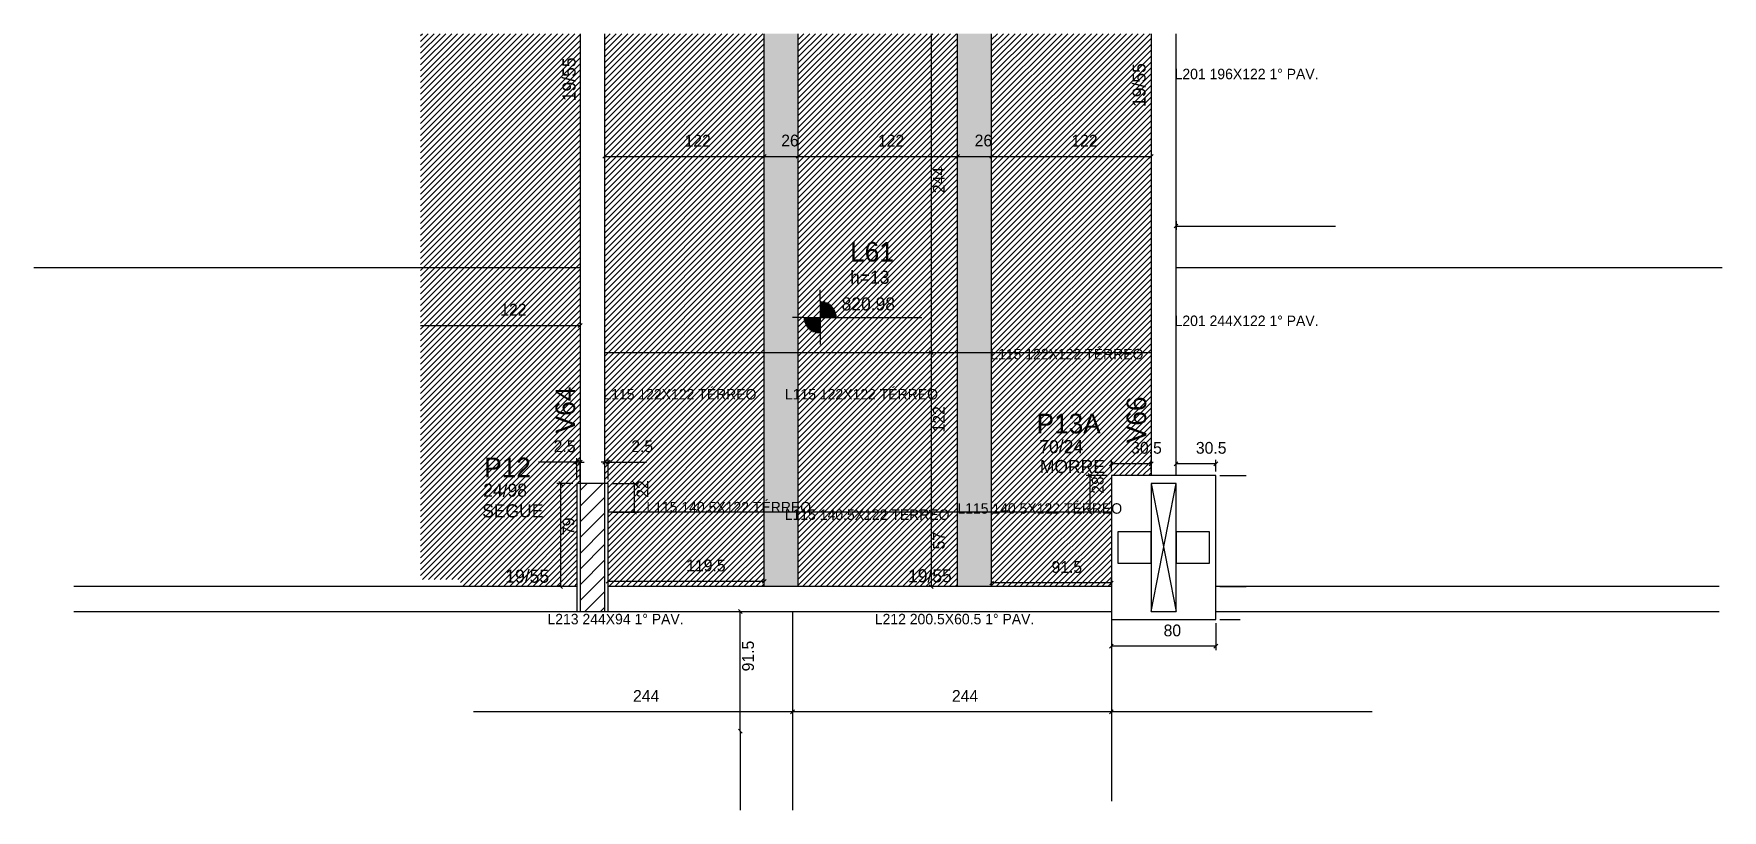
# Model space of a CAD drawing. Header units: metres. Extents: x 4264 to 5556, y 2526 to 3120.
import ezdxf

# ---------------------------------------------------------------- set-up
doc = ezdxf.new("R2010")
doc.units = ezdxf.units.M
for name, color, linetype in [('1', 7, 'Continuous'), ('3', 7, 'Continuous'), ('4', 7, 'Continuous'), ('7', 7, 'Continuous'), ('AUX00', 7, 'Continuous'), ('Hachura', 7, 'Continuous'), ('Painéis', 7, 'Continuous'), ('REAPROVEITAMENTO', 7, 'Continuous')]:
    doc.layers.add(name, color=color, linetype=linetype)

msp = doc.modelspace()

# ---------------------------------------------------------------- hatches: boundary and pattern name
at = {"layer": 'Hachura'}
h = msp.add_hatch(color=7, dxfattribs=at)
h.dxf.hatch_style = 1
h.paths.add_polyline_path([(4823.1, 2697.2), (4849.1, 2697.2), (4849.1, 3120.2), (4823.1, 3120.2), (4823.1, 2697.2)])
h = msp.add_hatch(color=7, dxfattribs=at)
h.dxf.hatch_style = 1
h.paths.add_polyline_path([(4971.1, 2697.2), (4997.1, 2697.2), (4997.1, 3120.2), (4971.1, 3120.2), (4971.1, 2697.2)])
at = {"layer": 'REAPROVEITAMENTO'}
h = msp.add_hatch(dxfattribs=at)
h.set_pattern_fill('ANSI31')
h.paths.add_polyline_path([(4679.7, 2776.2), (4682.2, 2776.2), (4682.2, 3120.2), (4560.1, 3120.2), (4560.1, 2702.7), (4590.6, 2702.7), (4590.6, 2697.4), (4679.7, 2697.4), (4679.7, 2776.2)])
h = msp.add_hatch(dxfattribs=at)
h.set_pattern_fill('ANSI31')
h.paths.add_polyline_path([(4703.7, 2776.2), (4703.7, 2697.2), (4823.1, 2697.2), (4823.1, 3120.2), (4701.1, 3120.2), (4701.1, 2776.2), (4703.7, 2776.2), (4703.7, 2776.2)])
h = msp.add_hatch(dxfattribs=at)
h.set_pattern_fill('ANSI31')
h.paths.add_polyline_path([(4971.1, 3120.2), (4849.1, 3120.2), (4849.1, 2697.2), (4971.1, 2697.2), (4971.1, 3120.2)])
h = msp.add_hatch(dxfattribs=at)
h.set_pattern_fill('ANSI31')
h.paths.add_polyline_path([(5088.7, 2697.2), (5088.7, 2782.2), (5119.1, 2782.2), (5119.1, 3120.2), (4997.1, 3120.2), (4997.1, 2697.2), (5088.7, 2697.2)])

# ---------------------------------------------------------------- linework, layer by layer
at = {"color": 4, "lineweight": 25}
for p, q in [((5171.7, 2678.2), (5187.4, 2678.2)), ((5088.7, 2669.2), (5088.7, 2648.6)), ((5168.7, 2669.2), (5168.7, 2648.6)), ((5171.7, 2672.2), (5187.4, 2672.2)), ((5168.7, 2651.6), (5088.7, 2651.6)), ((4844.7, 2601.5), (4600.7, 2601.5)), ((5088.7, 2601.5), (4844.7, 2601.5)), ((5288.2, 2601.5), (5088.7, 2601.5))]:
    msp.add_line(p, q, dxfattribs=at)
at = {"color": 0, "lineweight": 25}
for p, q in [((5090.2, 2653.1), (5087.2, 2650.1)), ((5167.2, 2650.1), (5170.2, 2653.1)), ((4846.2, 2603), (4843.2, 2600)), ((4843.2, 2600), (4846.2, 2603)), ((5090.2, 2603), (5087.2, 2600)), ((5087.2, 2600), (5090.2, 2603))]:
    msp.add_line(p, q, dxfattribs=at)
at = {"layer": '1', "color": 1, "lineweight": 25}
for p, q in [((5119.2, 2678.2), (5138.2, 2776.2)), ((5119.2, 2776.2), (5138.2, 2678.2))]:
    msp.add_line(p, q, dxfattribs=at)
at = {"layer": '3', "color": 3, "lineweight": 25}
for p, q in [((4865.9, 2915.7), (4865.9, 2924.2)), ((4865.9, 2915.7), (4865.9, 2890.7)), ((4865.9, 2915.1), (4869.7, 2915.1)), ((4865.9, 2914.3), (4871.6, 2914.3)), ((4865.9, 2913.5), (4873, 2913.5)), ((4865.9, 2912.7), (4874, 2912.7)), ((4865.9, 2911.9), (4874.8, 2911.9)), ((4865.9, 2911.1), (4875.6, 2911.1)), ((4865.9, 2910.3), (4876.2, 2910.3)), ((4865.9, 2909.5), (4876.7, 2909.5)), ((4865.9, 2908.7), (4877.1, 2908.7)), ((4865.9, 2907.9), (4877.4, 2907.9)), ((4865.9, 2907.1), (4877.7, 2907.1)), ((4853.4, 2903.2), (4844.7, 2903.2)), ((4853.4, 2903.2), (4878.4, 2903.2)), ((4865.9, 2902.4), (4853.4, 2902.4)), ((4865.9, 2901.6), (4853.5, 2901.6)), ((4865.9, 2900.8), (4853.6, 2900.8)), ((4865.9, 2900), (4853.8, 2900)), ((4865.9, 2899.2), (4854, 2899.2)), ((4865.9, 2898.4), (4854.3, 2898.4)), ((4865.9, 2897.6), (4854.7, 2897.6)), ((4865.9, 2896.8), (4855.1, 2896.8)), ((4865.9, 2896), (4855.6, 2896)), ((4865.9, 2895.2), (4856.2, 2895.2)), ((4865.9, 2894.4), (4856.9, 2894.4)), ((4865.9, 2906.3), (4878, 2906.3)), ((4865.9, 2905.5), (4878.2, 2905.5)), ((4865.9, 2904.8), (4878.3, 2904.8)), ((4865.9, 2904), (4878.4, 2904)), ((4878.4, 2903.2), (4943.7, 2903.2)), ((4865.9, 2893.7), (4857.8, 2893.7)), ((4865.9, 2892.9), (4858.8, 2892.9)), ((4865.9, 2892.1), (4860.1, 2892.1)), ((4865.9, 2891.3), (4862, 2891.3)), ((4865.9, 2890.7), (4865.9, 2882.4)), ((4682.2, 2758.7), (4699.6, 2776.2)), ((4682.2, 2770.7), (4687.6, 2776.2)), ((4682.2, 2746.7), (4701.2, 2765.7)), ((4682.2, 2734.7), (4701.2, 2753.7)), ((4682.2, 2722.6), (4701.2, 2741.6)), ((4682.2, 2710.6), (4701.2, 2729.6)), ((4682.2, 2698.6), (4701.2, 2717.6)), ((4682.2, 2686.6), (4701.2, 2705.6)), ((4685.8, 2678.2), (4701.2, 2693.5)), ((4697.8, 2678.2), (4701.2, 2681.5))]:
    msp.add_line(p, q, dxfattribs=at)
for points in [[(4682.2, 3120.2), (4682.2, 2776.2)], [(4701.2, 2776.2), (4701.2, 3120.2)], [(5119.2, 3120.2), (5119.2, 2782.2)], [(5138.2, 2782.2), (5138.2, 3120.2)], [(5088.7, 2672.2), (5168.7, 2672.2), (5168.7, 2782.2), (5088.7, 2782.2), (5088.7, 2672.2)], [(4679.7, 2697.2), (4294.7, 2697.2)], [(5088.7, 2697.2), (4703.7, 2697.2)], [(5553.7, 2697.2), (5168.7, 2697.2)], [(4294.7, 2678.2), (4679.7, 2678.2)], [(4703.7, 2678.2), (5088.7, 2678.2)], [(5168.7, 2678.2), (5553.7, 2678.2)]]:
    msp.add_lwpolyline(points, dxfattribs=at)
at = {"layer": '7', "color": 7, "lineweight": 25}
for points in [[(4679.7, 2678.2), (4703.7, 2678.2), (4703.7, 2776.2), (4679.7, 2776.2), (4679.7, 2678.2)], [(4682.2, 2678.2), (4701.2, 2678.2), (4701.2, 2776.2), (4682.2, 2776.2), (4682.2, 2678.2)], [(5119.2, 2678.2), (5138.2, 2678.2), (5138.2, 2776.2), (5119.2, 2776.2), (5119.2, 2678.2)], [(5119.2, 2739.2), (5093.7, 2739.2), (5093.7, 2715.2), (5119.2, 2715.2), (5119.2, 2739.2)], [(5163.7, 2739.2), (5138.2, 2739.2), (5138.2, 2715.2), (5163.7, 2715.2), (5163.7, 2739.2)]]:
    msp.add_lwpolyline(points, dxfattribs=at)
at = {"layer": 'Painéis', "color": 200, "lineweight": 25}
for p, q in [((4823.1, 2697.2), (4823.1, 3120.2)), ((4849.1, 2697.2), (4849.1, 3120.2)), ((4971.1, 2697.2), (4971.1, 3120.2)), ((4997.1, 2697.2), (4997.1, 3120.2)), ((4682.2, 2941.2), (4264.1, 2941.2)), ((5556.2, 2941.2), (5138.2, 2941.2)), ((5119.2, 2876.2), (4701.1, 2876.2)), ((5088.7, 2754.2), (4703.7, 2754.2)), ((4844.7, 2678.2), (4844.7, 2526.2)), ((5088.7, 2672.2), (5088.7, 2533.2))]:
    msp.add_line(p, q, dxfattribs=at)
at = {"layer": 'Painéis', "color": 4, "lineweight": 25}
for p, q in [((4950.8, 3120.2), (4950.8, 2876.2)), ((4701.2, 3026.4), (4823.1, 3026.4)), ((4823.1, 3026.4), (4849.1, 3026.4)), ((4849.1, 3026.4), (4971.1, 3026.4)), ((4971.1, 3026.4), (4997.1, 3026.4)), ((4997.1, 3026.4), (5119.2, 3026.4)), ((5138.2, 2976.8), (5138.2, 2970.1)), ((5138.2, 2973.1), (5260.2, 2973.1)), ((4560.1, 2897), (4682.2, 2897)), ((4950.8, 2876.2), (4950.8, 2754.2)), ((4679.7, 2792.5), (4650.3, 2792.5)), ((4679.7, 2779.2), (4679.7, 2795.5)), ((4682.2, 2792.5), (4679.7, 2792.5)), ((4682.2, 2779.2), (4682.2, 2795.5)), ((4682.2, 2792.5), (4685.2, 2792.5)), ((4701.2, 2792.5), (4698.2, 2792.5)), ((4701.2, 2779.2), (4701.2, 2795.5)), ((4701.2, 2792.5), (4703.7, 2792.5)), ((4703.7, 2779.2), (4703.7, 2795.5)), ((4703.7, 2792.5), (4733, 2792.5)), ((5088.7, 2785.2), (5088.7, 2794.2)), ((5119.2, 2791.2), (5088.7, 2791.2)), ((5119.2, 2785.2), (5119.2, 2794.2)), ((5138.2, 2785.2), (5138.2, 2794.2)), ((5168.7, 2791.2), (5138.2, 2791.2)), ((5168.7, 2785.2), (5168.7, 2794.2)), ((5085.7, 2782.2), (5069.4, 2782.2)), ((5072.4, 2754.2), (5072.4, 2782.2)), ((5171.7, 2782.2), (5191.8, 2782.2)), ((4676.7, 2776.2), (4664.3, 2776.2)), ((4667.3, 2776.2), (4667.3, 2697.2)), ((4706.7, 2776.2), (4726.9, 2776.2)), ((4723.9, 2754.2), (4723.9, 2776.2)), ((4706.7, 2754.2), (4726.9, 2754.2)), ((4950.8, 2754.2), (4950.8, 2697.2)), ((5085.7, 2754.2), (5069.4, 2754.2)), ((4703.7, 2701.3), (4823.1, 2701.3)), ((4997.1, 2698), (4997.1, 2703)), ((5088.7, 2698), (5088.7, 2703)), ((4676.7, 2697.2), (4664.3, 2697.2)), ((5088.7, 2700), (4997.1, 2700)), ((5171.7, 2697.2), (5191.8, 2697.2)), ((4804.8, 2586.7), (4804.8, 2678.2)), ((4804.8, 2586.7), (4804.8, 2526.2))]:
    msp.add_line(p, q, dxfattribs=at)
at = {"layer": 'Painéis', "color": 0, "lineweight": 25}
for p, q in [((4702.7, 3027.9), (4699.7, 3024.9)), ((4821.6, 3024.9), (4824.6, 3027.9)), ((4824.6, 3027.9), (4821.6, 3024.9)), ((4847.6, 3024.9), (4850.6, 3027.9)), ((4850.6, 3027.9), (4847.6, 3024.9)), ((4969.6, 3024.9), (4972.6, 3027.9)), ((4972.6, 3027.9), (4969.6, 3024.9)), ((4995.6, 3024.9), (4998.6, 3027.9)), ((4998.6, 3027.9), (4995.6, 3024.9)), ((5117.7, 3024.9), (5120.7, 3027.9)), ((5139.7, 2974.6), (5136.7, 2971.6)), ((4680.7, 2895.5), (4683.7, 2898.5)), ((4949.3, 2877.7), (4952.3, 2874.7)), ((4952.3, 2874.7), (4949.3, 2877.7)), ((4678.2, 2791), (4681.2, 2794)), ((4683.7, 2794), (4680.7, 2791)), ((4699.7, 2791), (4702.7, 2794)), ((4705.2, 2794), (4702.2, 2791)), ((5090.2, 2792.7), (5087.2, 2789.7)), ((5117.7, 2789.7), (5120.7, 2792.7)), ((5139.7, 2792.7), (5136.7, 2789.7)), ((5167.2, 2789.7), (5170.2, 2792.7)), ((5073.9, 2780.7), (5070.9, 2783.7)), ((4668.8, 2774.7), (4665.8, 2777.7)), ((4725.4, 2774.7), (4722.4, 2777.7)), ((4722.4, 2755.7), (4725.4, 2752.7)), ((4949.3, 2755.7), (4952.3, 2752.7)), ((4952.3, 2752.7), (4949.3, 2755.7)), ((5070.9, 2755.7), (5073.9, 2752.7)), ((4705.2, 2702.8), (4702.2, 2699.8)), ((4821.6, 2699.8), (4824.6, 2702.8)), ((4998.6, 2701.5), (4995.6, 2698.5)), ((5087.2, 2698.5), (5090.2, 2701.5)), ((4665.8, 2698.7), (4668.8, 2695.7)), ((4949.3, 2698.7), (4952.3, 2695.7)), ((4806.3, 2676.7), (4803.3, 2679.7)), ((4803.3, 2588.2), (4806.3, 2585.2)), ((4806.3, 2585.2), (4803.3, 2588.2))]:
    msp.add_line(p, q, dxfattribs=at)

# ---------------------------------------------------------------- texts
at = {"color": 240, "lineweight": 25}
for s, p in [('80', (5128.7, 2659.2)), ('244', (4722.7, 2609.1)), ('244', (4966.7, 2609.1))]:
    msp.add_text(s, height=9, dxfattribs=at).set_placement(p)
at = {"layer": '3', "color": 3, "lineweight": 25}
for p in [(4678.7, 3068.6), (5114.9, 3064.2)]:
    msp.add_text('19/55', height=10, rotation=90, dxfattribs=at).set_placement(p)
for s, p in [('h=13', (4888.8, 2928.9)), ('820.98', (4882.3, 2908.5)), ('70/24', (5033.6, 2799.3)), ('MORRE', (5034, 2784.1)), ('24/98', (4608.1, 2766)), ('SEGUE', (4607.3, 2750.2)), ('19/55', (4625, 2700.2)), ('19/55', (4933.1, 2700.5))]:
    msp.add_text(s, height=10, dxfattribs=at).set_placement(p)
at = {"layer": '4', "color": 4, "lineweight": 25}
for s, p in [('L61', (4888.8, 2945.9)), ('P13A', (5031.5, 2814.5)), ('P12', (4608.8, 2780.9))]:
    msp.add_text(s, height=15, dxfattribs=at).set_placement(p)
for s, p in [('V64', (4678.4, 2814.5)), ('V66', (5115.4, 2807))]:
    msp.add_text(s, height=15, rotation=90, dxfattribs=at).set_placement(p)
at = {"layer": 'AUX00', "color": 7, "lineweight": 25}
for s, p in [('L201^J196X122^J1° PAV.', (5137.1, 3085.4)), ('L201^J244X122^J1° PAV.', (5137.1, 2896.6)), ('L115^J122X122^JTÉRREO', (4996.1, 2871.1)), ('L115^J122X122^JTÉRREO', (4700, 2840.4)), ('L115^J122X122^JTÉRREO', (4838.9, 2840.4)), ('L115^J140.5X122^JTÉRREO', (4732.9, 2754)), ('L115^J140.5X122^JTÉRREO', (4838.8, 2748.3)), ('L115^J140.5X122^JTÉRREO', (4970.9, 2753)), ('L213^J244X94^J1° PAV.', (4657.2, 2668.4)), ('L212^J200.5X60.5^J1° PAV.', (4907.7, 2668.4))]:
    msp.add_text(s, height=8, dxfattribs=at).set_placement(p)
at = {"layer": 'Painéis', "color": 240, "lineweight": 25}
for s, p in [('122', (4762.1, 3033.9)), ('26', (4836.1, 3034)), ('122', (4910.1, 3033.9)), ('26', (4984.1, 3034)), ('122', (5058.1, 3033.9)), ('122', (4621.1, 2904.6)), ('2.5', (4662, 2800.1)), ('2.5', (4721.3, 2800.1)), ('30.5', (5103.9, 2798.9)), ('30.5', (5153.4, 2798.9)), ('119.5', (4763.4, 2708.9)), ('91.5', (5042.9, 2707.7))]:
    msp.add_text(s, height=9, dxfattribs=at).set_placement(p)
for s, p in [('244', (4961.2, 2998.2)), ('122', (4961.2, 2815.2)), ('22', (4734.4, 2765.2)), ('28', (5082.8, 2768.2)), ('79', (4677.8, 2736.7)), ('57', (4961.2, 2725.7)), ('91.5', (4815.2, 2632.4))]:
    msp.add_text(s, height=9, rotation=90, dxfattribs=at).set_placement(p)

doc.saveas('drawing.dxf')
